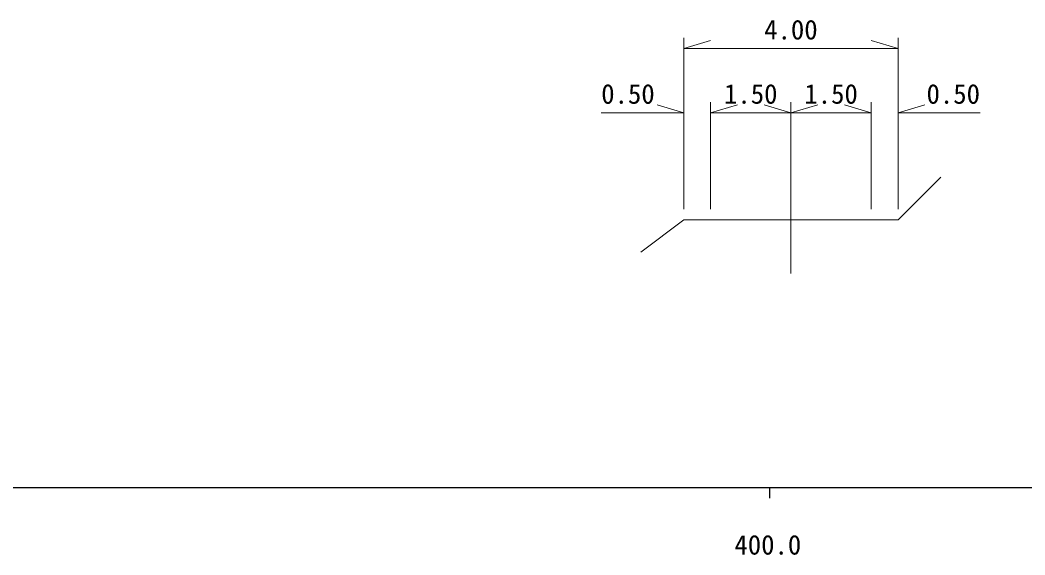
# Model space of a CAD drawing. Units: millimetres on the paper, enlarged 1000 times, with parts at other scales. Extents: x 40000 to 680000, y 20000 to 380000.
# Drawn here: x 398040 to 491842, y 198715 to 248660 of the extents above; entities that cross this region are included whole.
import ezdxf
from ezdxf.enums import TextEntityAlignment as Align

# ---------------------------------------------------------------- set-up
doc = ezdxf.new("R2010")
doc.units = ezdxf.units.MM
doc.header["$LTSCALE"] = 1000
doc.linetypes.add('CHAIN', pattern=[18.5, 12, -1.5, 3.5, -1.5])
for name, color, linetype, lineweight in [('M-BGD', 7, 'Continuous', 13), ('M-BMK', 2, 'CHAIN', 13), ('M-STR-HTXT', 7, 'Continuous', 13), ('M-TTL-BAND', 7, 'Continuous', 25)]:
    doc.layers.add(name, color=color, linetype=linetype, lineweight=lineweight)
doc.styles.add('ＭＳ ゴシック', font='')
doc.styles.get('ＭＳ ゴシック').set_extended_font_data('MS Gothic')

msp = doc.modelspace()

# ---------------------------------------------------------------- linework, layer by layer
at = {"layer": 'M-BGD'}
for p, q in [((480000, 230000), (484000, 234000)), ((460000, 230000), (456000, 227000)), ((460000, 230000), (480000, 230000))]:
    msp.add_line(p, q, dxfattribs=at)
at = {"layer": 'M-BMK'}
msp.add_line((470000, 235000), (470000, 225000), dxfattribs=at)
at = {"layer": 'M-STR-HTXT'}
for p, q in [((460000, 231000), (460000, 247000)), ((460000, 246000), (462500, 246750)), ((480000, 246000), (477500, 246750)), ((480000, 231000), (480000, 247000)), ((460000, 246000), (480000, 246000)), ((460000, 240000), (457500, 240750)), ((462500, 231000), (462500, 241000)), ((462500, 240000), (465000, 240750)), ((470000, 240000), (467500, 240750)), ((470000, 231000), (470000, 241000)), ((470000, 240000), (472500, 240750)), ((477500, 240000), (475000, 240750)), ((477500, 231000), (477500, 241000)), ((480000, 240000), (482500, 240750)), ((460000, 240000), (452286, 240000)), ((462500, 240000), (470000, 240000)), ((470000, 240000), (477500, 240000)), ((480000, 240000), (487655, 240000))]:
    msp.add_line(p, q, dxfattribs=at)
at = {"layer": 'M-TTL-BAND'}
for p, q in [((40000, 205000), (579000, 205000)), ((468000, 205000), (468000, 204000))]:
    msp.add_line(p, q, dxfattribs=at)

# ---------------------------------------------------------------- texts
at = {"layer": 'M-STR-HTXT', "style": 'ＭＳ ゴシック'}
for s, p in [('4.00', (470000, 246300)), ('0.50', (454786, 240300)), ('1.50', (466250, 240300)), ('1.50', (473750, 240300)), ('0.50', (485155, 240300))]:
    msp.add_text(s, height=1833, dxfattribs=at).set_placement(p, align=Align.BOTTOM_CENTER)
at = {"layer": 'M-TTL-BAND', "style": 'ＭＳ ゴシック'}
msp.add_text('400.0', height=1833, dxfattribs=at).set_placement((467844, 198195), align=Align.BOTTOM_CENTER)

doc.saveas('drawing.dxf')
